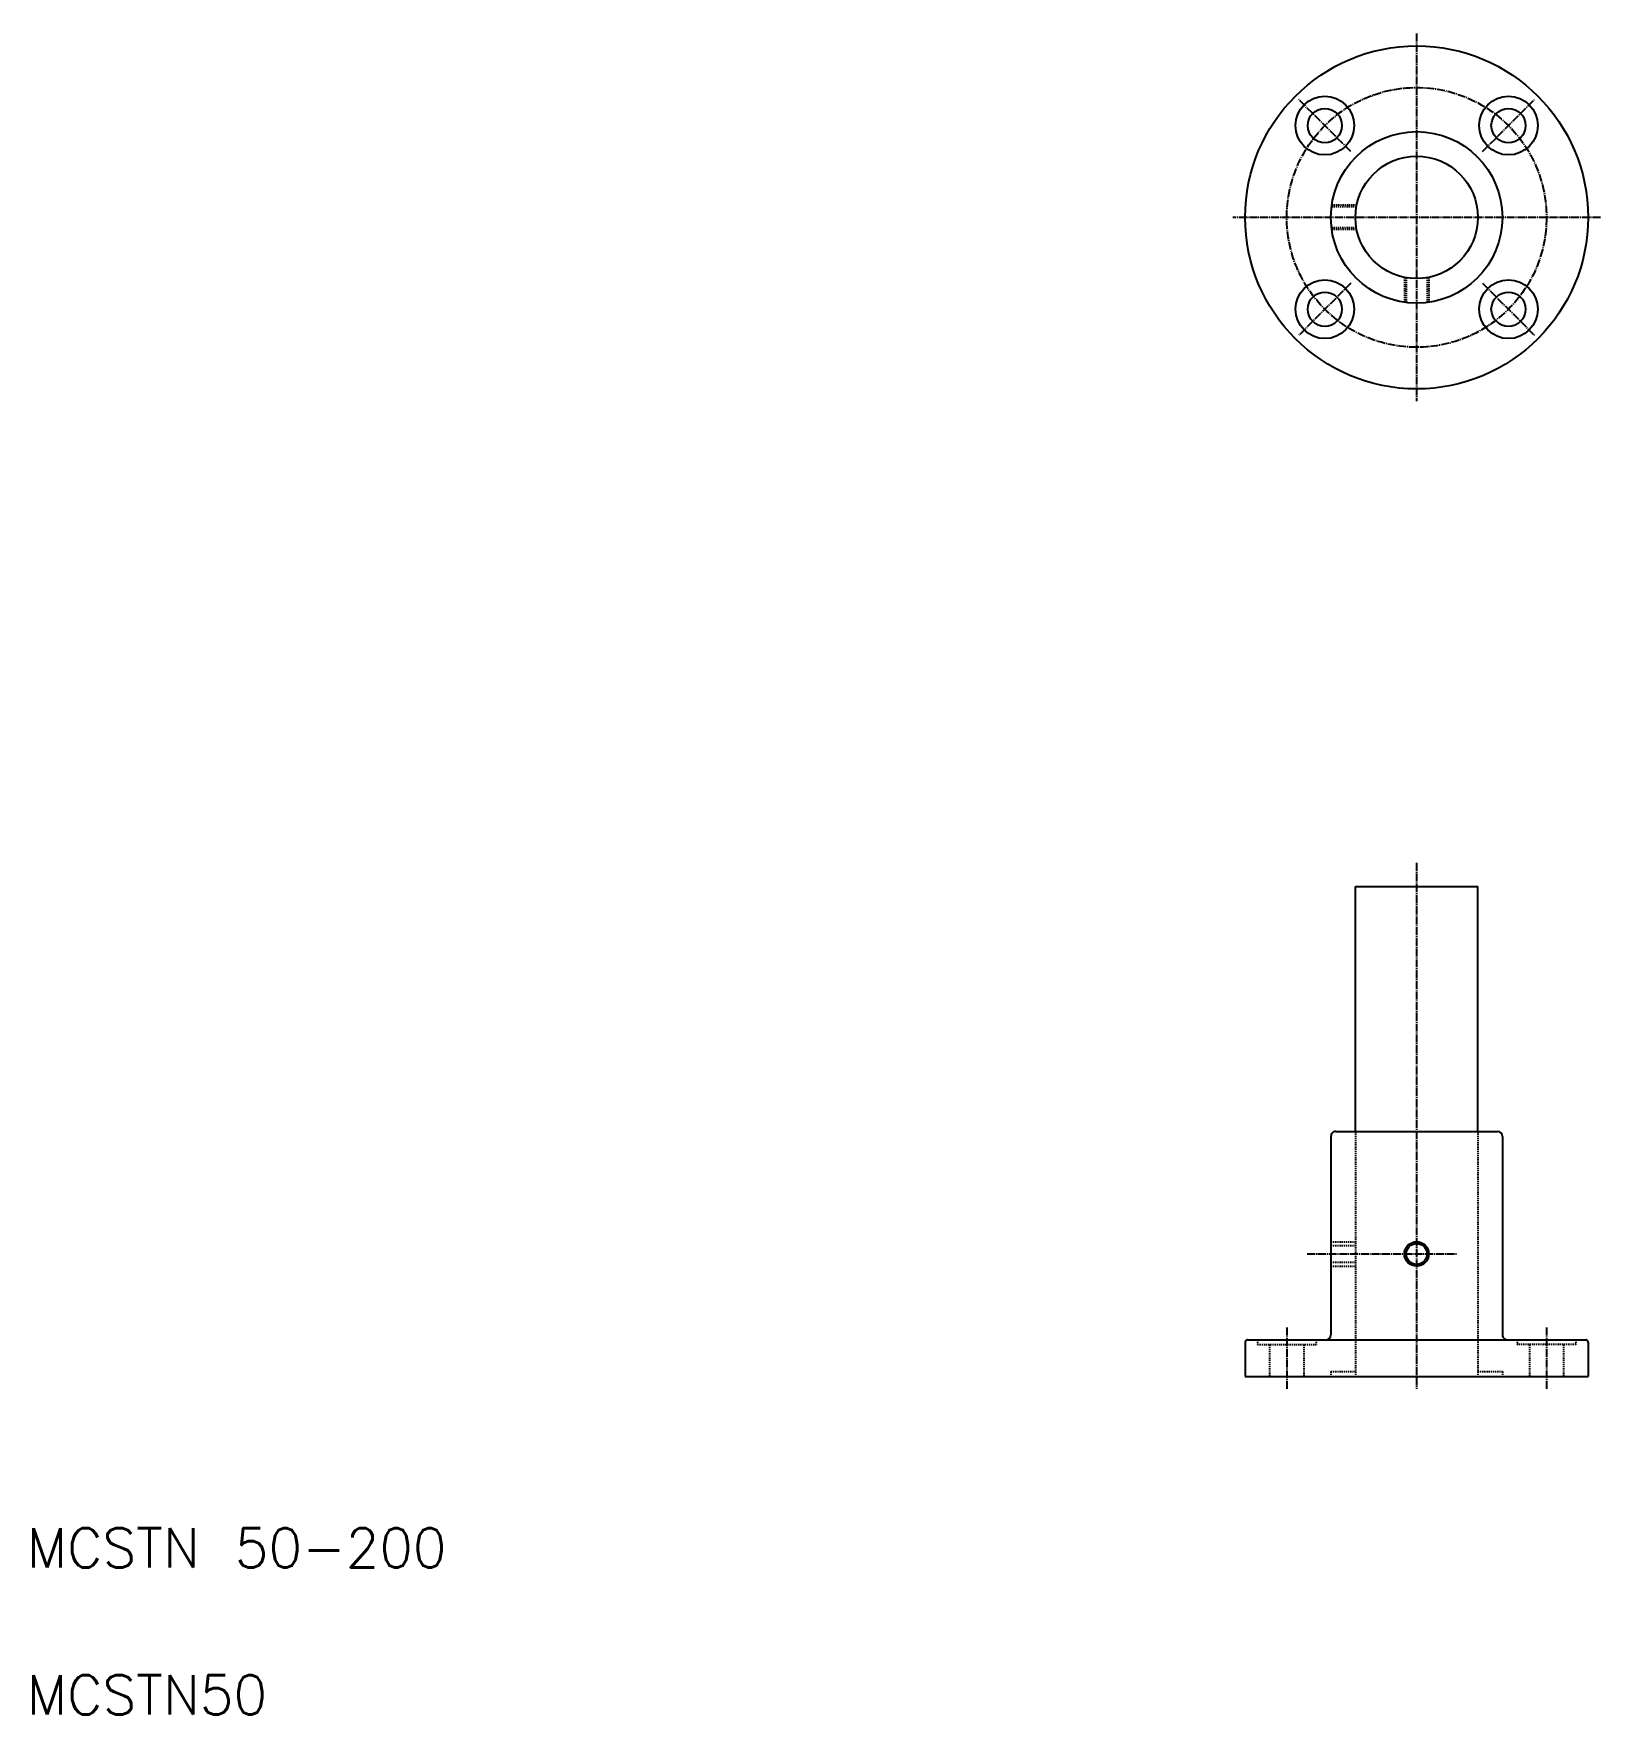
# Model space of a CAD drawing. Extents: x 43 to 682, y 40 to 726.
import ezdxf

# ---------------------------------------------------------------- set-up
doc = ezdxf.new("R2010")
doc.units = 0
doc.header["$LTSCALE"] = 0.25
doc.linetypes.add('CENTER', pattern=[17.5, 13, -1.5, 1.5, -1.5])
doc.linetypes.add('DASHED', pattern=[3.5, 2, -1.5])
doc.layers.get('0').update_dxf_attribs({"linetype": 'CONTINUOUS'})
doc.layers.add('CENTER', color=1, linetype='CENTER')
doc.styles.get("Standard").update_dxf_attribs({"font": 'txt', "bigfont": 'BIGFONT'})

msp = doc.modelspace()

# ---------------------------------------------------------------- linework, layer by layer
at = {"color": 3, "linetype": 'DASHED'}
for p, q in [((582.65, 655.21), (572.55, 655.21)), ((582.79, 655.96), (572.65, 655.96)), ((582.65, 646.71), (572.55, 646.71)), ((582.79, 645.96), (572.65, 645.96)), ((602.29, 626.47), (602.29, 616.32)), ((603.04, 626.33), (603.04, 616.22)), ((611.54, 626.33), (611.54, 616.22)), ((612.29, 626.47), (612.29, 616.32)), ((582.29, 277.91), (582.29, 177.91)), ((632.29, 277.91), (632.29, 177.91)), ((572.29, 232.91), (582.29, 232.91)), ((572.29, 231.31), (582.29, 231.31)), ((572.29, 224.51), (582.29, 224.51)), ((572.29, 222.91), (582.29, 222.91)), ((542.29, 192.91), (542.29, 190.91)), ((566.29, 192.91), (566.29, 190.91)), ((648.29, 192.91), (648.29, 190.91)), ((672.29, 192.91), (672.29, 190.91)), ((542.29, 190.91), (566.29, 190.91)), ((547.29, 190.91), (547.29, 177.91)), ((561.29, 190.91), (561.29, 177.91)), ((672.29, 190.91), (648.29, 190.91)), ((653.29, 190.91), (653.29, 177.91)), ((667.29, 190.91), (667.29, 177.91)), ((572.29, 179.91), (582.29, 179.91)), ((572.29, 179.91), (572.29, 177.91)), ((632.29, 179.91), (642.29, 179.91)), ((642.29, 179.91), (642.29, 177.91))]:
    msp.add_line(p, q, dxfattribs=at)
for p, q in [((577.72, 655.96), (577.72, 655.96)), ((580.26, 655.96), (580.26, 655.96)), ((582.29, 377.91), (632.29, 377.91)), ((582.29, 277.91), (582.29, 377.91)), ((632.29, 277.91), (632.29, 377.91)), ((572.29, 275.91), (572.29, 194.91)), ((574.29, 277.91), (640.29, 277.91)), ((642.29, 275.91), (642.29, 194.91)), ((538.29, 192.91), (676.29, 192.91)), ((537.29, 191.91), (537.29, 177.91)), ((677.29, 191.91), (677.29, 177.91)), ((537.29, 177.91), (677.29, 177.91))]:
    msp.add_line(p, q)
for centre, radius in [((607.29, 650.96), 70), ((569.81, 688.44), 12), ((644.77, 688.44), 12), ((569.81, 688.44), 7), ((644.77, 688.44), 7), ((607.29, 650.96), 35), ((607.29, 650.96), 25), ((569.81, 613.49), 12), ((644.77, 613.49), 12), ((569.81, 613.49), 7), ((644.77, 613.49), 7), ((607.29, 227.91), 4.25)]:
    msp.add_circle(centre, radius)
at = {"color": 3}
msp.add_circle((607.29, 227.91), 5, dxfattribs=at)
for centre, radius, start, end in [((574.29, 275.91), 2, 90, 180.00001), ((640.29, 275.91), 2, 0, 90), ((538.29, 191.91), 1, 90, 180.00001), ((570.29, 194.91), 2, 270, 0), ((644.29, 194.91), 2, 179.99999, 270), ((676.29, 191.91), 1, 0, 90)]:
    msp.add_arc(centre, radius, start, end)
at = {"layer": 'CENTER', "color": 1, "linetype": 'CENTER'}
for p, q in [((607.29, 725.96), (607.29, 575.96)), ((580.42, 677.83), (559.21, 699.05)), ((634.16, 677.83), (655.37, 699.05)), ((682.29, 650.96), (532.29, 650.96)), ((580.42, 624.09), (559.21, 602.88)), ((634.16, 624.09), (655.37, 602.88)), ((607.29, 387.52), (607.29, 172.91)), ((562.64, 227.91), (623.81, 227.91)), ((554.29, 197.91), (554.29, 172.91)), ((660.29, 197.91), (660.29, 172.91))]:
    msp.add_line(p, q, dxfattribs=at)
msp.add_circle((607.29, 650.96), 53, dxfattribs=at)

# ---------------------------------------------------------------- texts
for s, p in [('MCSTN 50-200', (40, 100)), ('MCSTN50', (40, 40))]:
    msp.add_text(s, height=16).set_placement(p)

doc.saveas('drawing.dxf')
